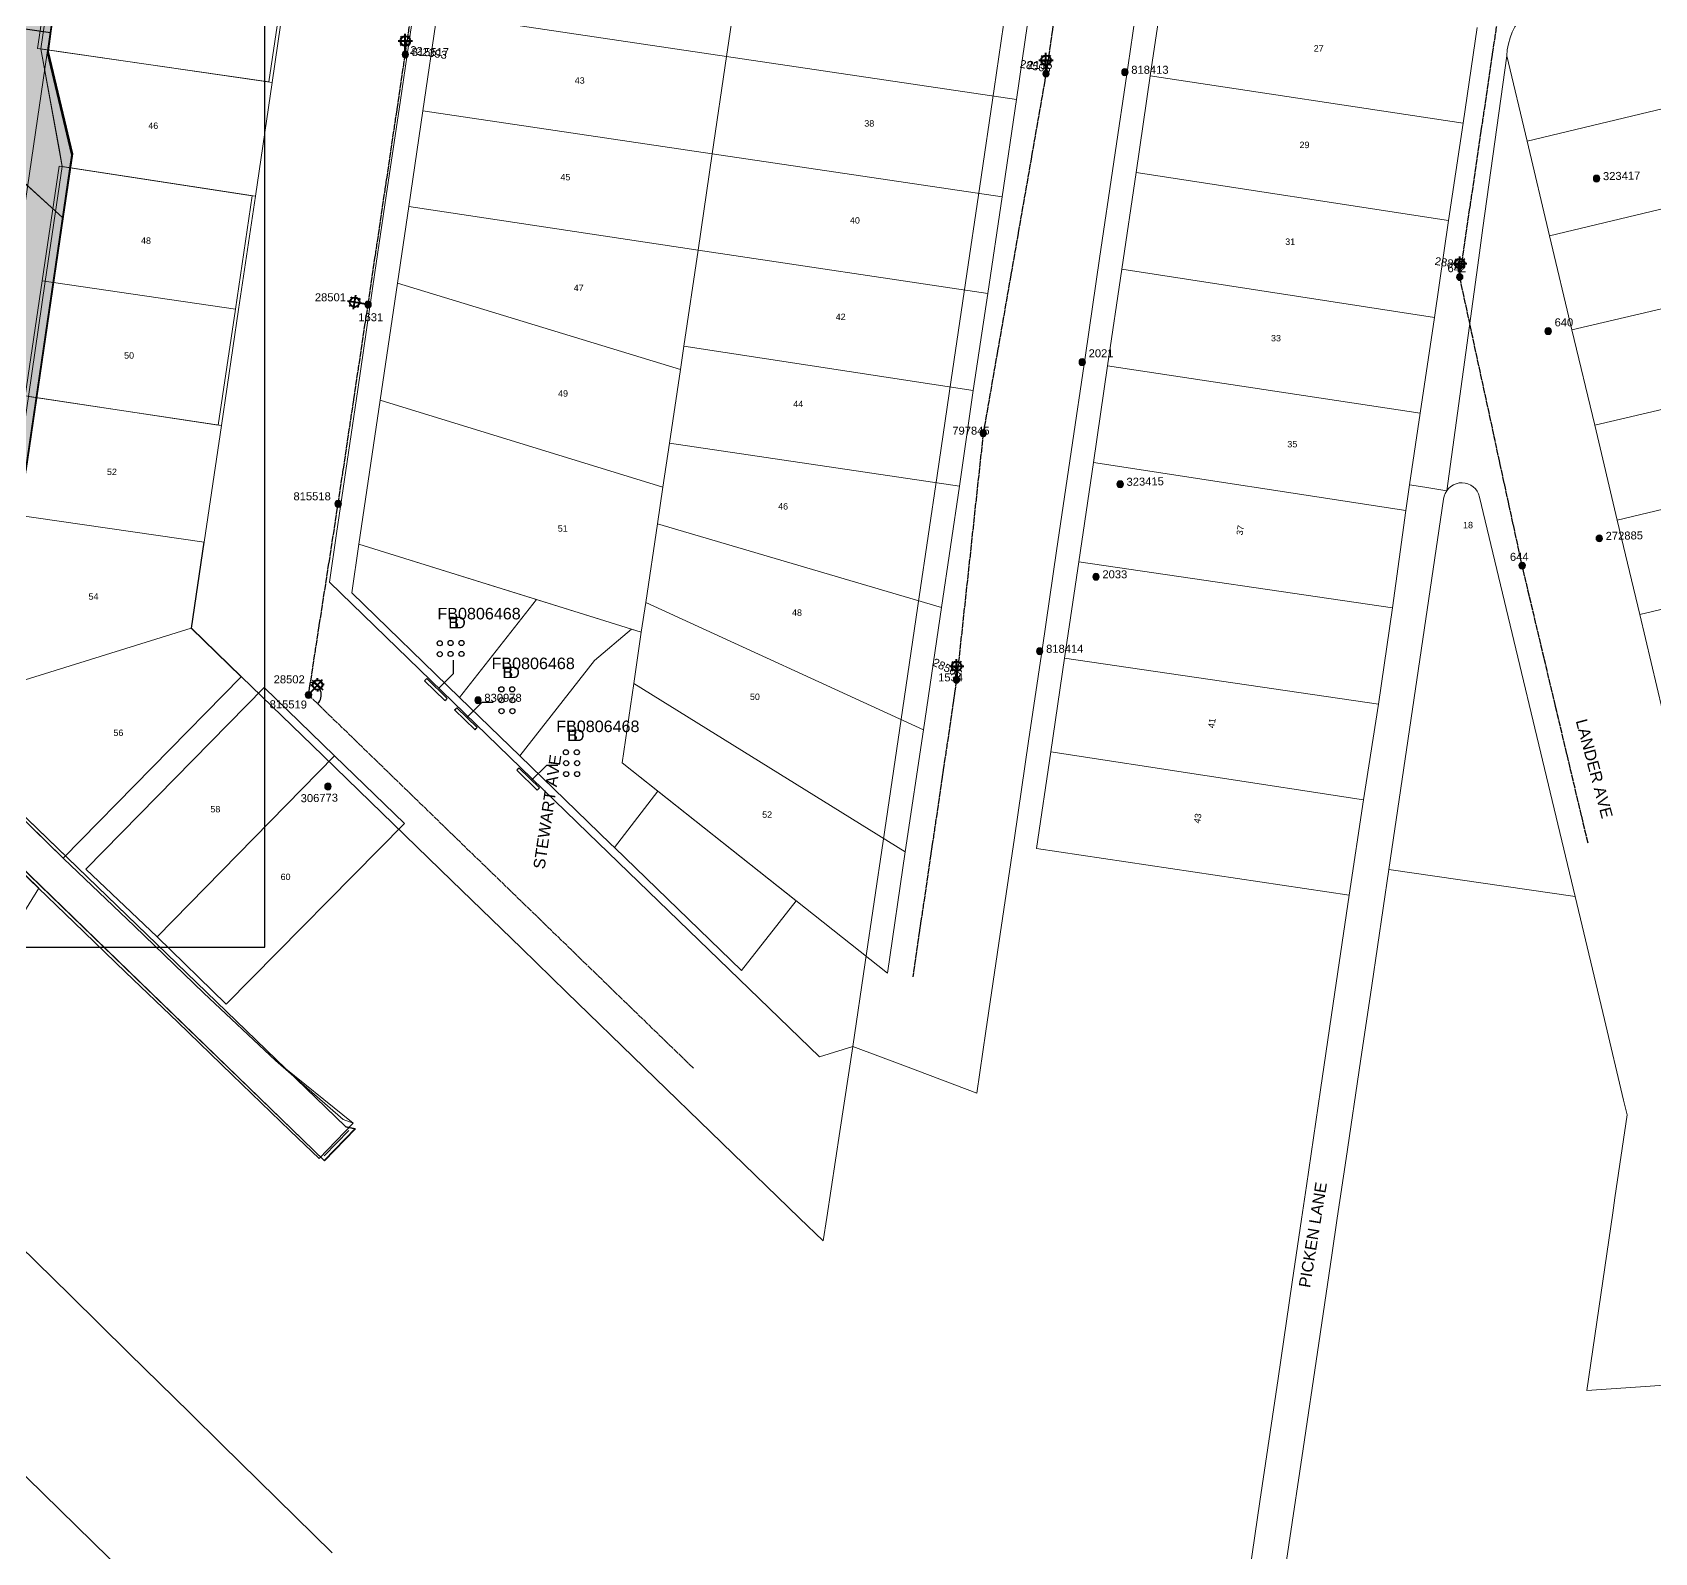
# Model space of a CAD drawing. Header units: metres. Extents: x 305195 to 309187, y 6261447 to 6263623.
# Drawn here: x 305737 to 305990.3, y 6261980.2 to 6262217.6 of the extents above; entities that cross this region are included whole.
import ezdxf
from ezdxf.enums import TextEntityAlignment as Align

# ---------------------------------------------------------------- set-up
doc = ezdxf.new("R2010")
doc.units = ezdxf.units.M
doc.linetypes.add('Cable Exist OH', pattern=[1, 1, 0])
doc.layers.get('0').update_dxf_attribs({"color": 6})
for name, color, linetype, lineweight in [('Cadastre Buildings_SP_EXT', 9, 'Continuous', 5), ('Cadastre Land Parcels_SP_EXT', 9, 'Continuous', 5), ('Cadastre Roads_SP_EXT', 9, 'Continuous', 5)]:
    doc.layers.add(name, color=color, linetype=linetype, lineweight=lineweight)
for name, color, linetype in [('Duct_SP_EXT', 7, 'Continuous'), ('Equip_SP_SL_EXT', 7, 'Continuous'), ('Mains_HV_EXT', 7, 'Continuous'), ('st_new', 9, 'Continuous'), ('SupportsOH_SP_TR_HV_LV_SL_EXT', 7, 'Continuous')]:
    doc.layers.add(name, color=color, linetype=linetype)
doc.styles.add('iecARIAL', font='arial.ttf', dxfattribs={"height": 2})
doc.styles.add('POLE_LABEL', font='arial.ttf')
doc.styles.get("Standard").update_dxf_attribs({"font": 'arial.ttf'})

# ---------------------------------------------------------------- blocks, each defined once
blk = doc.blocks.new('DUCT_EXT')
blk.add_circle((0, 0.8), 0.8)
at = {"flags": 1}
blk.add_attdef('Z', (0, 0), '', height=0.2, dxfattribs=at)
at = {"flags": 9}
for tag, p in [('DUCT_CODE', (0, 0)), ('XSECT_TYPE', (0, -0.2)), ('STATE', (0, -0.6)), ('FB_REFERENCE', (0, -0.4)), ('NOTES', (0, -0.8))]:
    blk.add_attdef(tag, text='', height=0.2, dxfattribs=at).set_placement(p, align=Align.MIDDLE_LEFT)
blk = doc.blocks.new('SL_LANTERN_EXT')
at = {"lineweight": 40}
for p, q in [((-1.46, 5.68), (-1.06, 5.28)), ((0, 1.97), (0, 6.47)), ((1.46, 5.68), (1.06, 5.28)), ((-2.25, 4.22), (2.25, 4.22)), ((-1.46, 2.76), (-1.06, 3.16)), ((0, 0), (0, 2.72)), ((1.46, 2.76), (1.06, 3.16))]:
    blk.add_line(p, q, dxfattribs=at)
blk.add_circle((0, 4.22), 1.5, dxfattribs=at)
at = {"style": 'iecARIAL', "flags": 8}
blk.add_attdef('ASSET_NUM', (1.5, 1.5), '', height=2.5, dxfattribs=at)
for tag, p, height, flags in [('OPERATING_VOLTAGE', (0.98, -1.65), 0.2, 9), ('ORIENTATION', (0.98, -1.85), 0.2, 9), ('OWNED_BY', (0.98, -2.05), 0.2, 9), ('STATE', (0.98, -2.25), 0.2, 9), ('CONSTRUCTED_VOLTAGE', (0.98, -0.65), 0.2, 9), ('CONTROL_TYPE', (0.98, -0.85), 0.2, 9), ('LANTERN_PURPOSE', (0.98, -1.05), 0.2, 9), ('LANTERN_TYPE', (0.98, -1.25), 0.2, 9), ('NO_PHASES', (0.98, -1.45), 0.2, 9), ('USAGE', (0.98, -2.45), 0.2, 9), ('CEXIST', (0.98, -2.65), 0.2, 9), ('CNEW', (0.98, -2.85), 0.2, 9), ('CNUMBER', (0.98, -3.05), 0.2, 9), ('CREMOVE', (0.98, -3.25), 0.2, 9), ('CREPLACE', (0.98, -3.45), 0.2, 9), ('LKINGHEIGHT', (0.98, -3.65), 0.2, 9), ('LBRACKET', (0.98, -3.85), 0.2, 9), ('LBRACKETVOCAB', (0.98, -4.05), 0.2, 9), ('LCATEGORY', (0.98, -4.25), 0.2, 9), ('LCHARGE1', (0.98, -4.45), 0.2, 9), ('LCHARGE1PERCENT', (0.98, -4.65), 0.2, 9), ('LCHARGE2', (0.98, -4.85), 0.2, 9), ('LCHARGE2PERCENT', (0.98, -5.05), 0.2, 9), ('LCHARGE3', (0.98, -5.25), 0.2, 9), ('LNUMBER', (2.18, -3.25), 2.5, 8), ('STREETNAME', (0.98, -9.25), 0.2, 9), ('SUBURB', (0.98, -9.45), 0.2, 1), ('LCHARGE3PERCENT', (0.98, -5.45), 0.2, 9), ('LEXIST', (0.98, -5.65), 0.2, 9), ('LLAMP', (0.98, -5.85), 0.2, 9), ('LLAMPVOCAB', (0.98, -6.05), 0.2, 9), ('LMAST', (0.98, -6.25), 0.2, 9), ('LMASTVOCAB', (0.98, -6.45), 0.2, 9), ('LNEW', (0.98, -6.65), 0.2, 9), ('LANTNUMBER', (0.98, -6.85), 0.2, 9), ('LOUTREACH', (0.98, -7.25), 0.2, 9), ('LOUTREACHVOCAB', (0.98, -7.45), 0.2, 9), ('LRATECODE', (0.98, -7.65), 0.2, 9), ('LREMOVE', (0.98, -7.85), 0.2, 9), ('LREPLACE', (0.98, -8.05), 0.2, 9), ('LTYPE', (0.98, -8.25), 0.2, 9), ('LTYPEVOCAB', (0.98, -8.45), 0.2, 9), ('LEGEND', (0.98, -8.65), 0.2, 9), ('LOCATION', (0.98, -8.85), 0.2, 9), ('NOTES', (0.98, -9.05), 0.2, 9)]:
    blk.add_attdef(tag, p, '', height=height, dxfattribs=dict(flags=flags))
blk = doc.blocks.new('POLE_EXT')
blk.add_hatch(color=256).paths.add_polyline_path([(-1, 0, 1), (1, 0, 1)])
blk.add_lwpolyline([(-1, 0, 1), (1, 0, 1)], format="xyb", close=True)
for tag, height, flags, p in [('pNumber', 2.5, 8, (-17.84, 2.07)), ('OWNED_BY', 0.2, 9, (1.35, -0.4)), ('SPECIAL_USE', 0.2, 9, (1.35, -0.8)), ('STATE', 0.2, 9, (1.35, -1)), ('cLV', 0.2, 9, (1.35, -1.4)), ('hDepth', 0.2, 9, (1.35, -1.6)), ('hDia', 0.2, 9, (1.35, -1.8)), ('cHV', 0.2, 9, (1.35, -2)), ('cLinedev', 0.2, 9, (1.35, -3.4)), ('pExisting', 0.2, 9, (1.35, -3.8)), ('pFooting', 0.2, 9, (1.35, -4.4)), ('pNew', 0.2, 9, (1.35, -4.6)), ('pRelocate', 0.2, 9, (1.35, -5)), ('PARENT', 0.2, 9, (1.35, -0.6)), ('USAGE', 0.2, 9, (1.35, -1.2)), ('LBRACKET', 0.2, 9, (1.35, -2.2)), ('LExisting', 0.2, 9, (1.35, -2.4)), ('LANTNUMBER', 0.2, 9, (1.35, -2.6)), ('LOther', 0.2, 9, (1.35, -2.8)), ('LRemove', 0.2, 9, (1.35, -3)), ('LEGEND', 0.2, 9, (1.35, -3.2)), ('LOCATION', 0.2, 9, (1.35, -3.6)), ('PFNUMBER', 0.2, 9, (1.35, -4)), ('NEWPFNUMBER', 0.2, 9, (1.35, -4.2)), ('pRemove', 0.2, 9, (1.35, -5.2)), ('pReplace', 0.2, 9, (1.35, -5.4)), ('pStay', 0.2, 9, (1.35, -5.6)), ('pType', 0.2, 9, (1.35, -5.8)), ('cspan', 0.2, 9, (1.35, -6)), ('STREETNAME', 0.2, 9, (1.35, -6.2)), ('SUBURB', 0.2, 9, (1.35, -6.4)), ('OPERATED_BY', 0.2, 9, (1.36, -7.01)), ('NOTES', 0.2, 9, (1.35, -6.6)), ('MAINTAINED_BY', 0.2, 9, (1.36, -6.81))]:
    blk.add_attdef(tag, text='', height=height, dxfattribs=dict(flags=flags)).set_placement(p, align=Align.MIDDLE_LEFT)
at = {"style": 'POLE_LABEL'}
for tag, height, flags, p in [('STRUCTURE_PLANT_NUMBER', 0.2, 9, (1.35, 0.03)), ('ASSET_NUM', 2.5, 8, (2, 2)), ('STREET_CODE', 0.2, 9, (1.35, -0.2))]:
    blk.add_attdef(tag, text='', height=height, dxfattribs=dict(at, flags=flags)).set_placement(p, align=Align.MIDDLE_LEFT)
at = {"flags": 1}
blk.add_attdef('Z', (1.35, -7.33), '', height=0.2, dxfattribs=at)
blk = doc.blocks.new('ST4_NEW')
at = {"layer": 'st_new', "color": 251, "lineweight": 0}
for p, q in [((323.1, -181.36), (339.04, -72.8)), ((323.1, -181.36), (313.2, -248.88)), ((326.92, -197.32), (323.1, -181.36)), ((317.11, -264.2), (326.92, -197.32)), ((366.39, -354.28), (235.83, -228.03)), ((369.68, -349.01), (312.74, -293.95)), ((371.23, -349.28), (366.39, -354.28)), ((369.68, -349.01), (371.23, -349.28)), ((366.38, -353.57), (370.21, -349.61))]:
    blk.add_line(p, q, dxfattribs=at)
blk = doc.blocks.new('STAGE13_NEW')
at = {"layer": 'st_new', "color": 7}
for p, q in [((-21.99, 129.38), (4.98, 125.42)), ((3.52, 115.48), (4.98, 125.42)), ((4.98, 125.42), (10.63, 124.59)), ((12.12, 124.37), (6.57, 86.59)), ((10.63, 124.59), (12.12, 124.37)), ((-2.61, 118.41), (-24.75, 121.67)), ((-2.9, 116.43), (-2.61, 118.41)), ((-27.7, 114.02), (-7.17, 111)), ((3.52, 115.48), (-2.9, 116.43)), ((-2.9, 116.43), (2.52, 115.63)), ((2.52, 115.63), (1.5, 108.71)), ((2.52, 115.63), (3.52, 115.48)), ((-7.17, 111), (-7.32, 110)), ((1.5, 108.71), (-7.32, 110)), ((-7.32, 110), (-0.9, 109.06)), ((-1.91, 102.14), (-0.9, 109.06)), ((-0.9, 109.06), (1.5, 108.71)), ((-1.91, 102.14), (-30.83, 106.39)), ((-30.83, 106.39), (-2.9, 102.29)), ((-4.07, 94.37), (-2.9, 102.29)), ((-2.9, 102.29), (-1.91, 102.14)), ((-33.25, 100.79), (-27.39, 97.8)), ((-27.39, 97.8), (-4.07, 94.37)), ((-31.01, 92.24), (-35.99, 94.78)), ((-37.16, 92.29), (-32.26, 89.79)), ((-32.26, 89.79), (-31.01, 92.24)), ((-31.01, 92.24), (-20.11, 86.67)), ((-12.63, 89.41), (-18.39, 50.21)), ((-14.06, 79.7), (-12.63, 89.41)), ((6.57, 86.59), (-12.63, 89.41)), ((-21.44, 77.57), (-20.11, 86.67)), ((6.57, 86.59), (-3.35, 19.13)), ((6.57, 86.59), (5.14, 76.88)), ((-27.67, 75.94), (-41.68, 83.1)), ((-15.48, 69.99), (-14.06, 79.7)), ((-14.06, 79.7), (5.14, 76.88)), ((-27.67, 75.94), (-27.62, 76.04)), ((-25.5, 74.96), (-27.62, 76.04)), ((-23.39, 73.75), (-21.44, 77.57)), ((5.14, 76.88), (3.71, 67.17)), ((-25.55, 74.86), (-25.5, 74.96)), ((-23.39, 73.75), (-25.55, 74.86)), ((-25.55, 74.86), (-22.12, 73.1)), ((-22.12, 73.1), (-23.39, 73.75)), ((-26.33, 61.45), (-47.44, 72.23)), ((-24.48, 68.47), (-22.12, 73.1)), ((-24.48, 68.47), (-23.1, 67.77)), ((-16.91, 60.28), (-15.48, 69.99)), ((-15.48, 69.99), (3.71, 67.17)), ((-27.08, 59.97), (-23.1, 67.77)), ((-23.1, 67.77), (-26.33, 61.45)), ((3.71, 67.17), (-0.57, 38.04)), ((-33.22, 54.46), (-51.39, 65.28)), ((-26.33, 61.45), (-27.08, 59.97)), ((-31.01, 43.84), (-55.48, 58.4)), ((-55.48, 58.4), (-30.5, 43.53)), ((-23.62, 57.91), (-27.08, 59.97)), ((-18.34, 50.57), (-16.91, 60.28)), ((2.28, 57.46), (-16.91, 60.28)), ((-23.62, 57.91), (-27.32, 51.68)), ((-33.22, 54.46), (-32.95, 54.91)), ((-27.81, 51.84), (-32.95, 54.91)), ((-31.01, 43.84), (-26.6, 51.25)), ((-27.75, 51.94), (-27.81, 51.84)), ((-27.32, 51.68), (-27.75, 51.94)), ((-27.75, 51.94), (-26.6, 51.25)), ((-26.6, 51.25), (-27.32, 51.68)), ((-61.04, 49.59), (-38.81, 34.67)), ((-18.39, 50.21), (-29.85, 27.9)), ((-22.95, 41.33), (-18.39, 50.21)), ((-18.39, 50.21), (-18.34, 50.57)), ((-18.34, 50.57), (0.86, 47.75)), ((-42.32, 27.99), (-65.2, 43.35)), ((-35.3, 35.46), (-30.5, 43.53)), ((-30.5, 43.53), (-31.01, 43.84)), ((-27.05, 33.34), (-22.95, 41.33)), ((-0.57, 38.04), (-22.95, 41.33)), ((-0.57, 38.04), (-1.81, 29.63)), ((-38.81, 34.67), (-35.3, 35.46)), ((-29.85, 27.9), (-27.05, 33.34)), ((-27.05, 33.34), (-1.81, 29.63)), ((-80.85, 21.67), (-73.1, 32.19)), ((-42.32, 27.99), (-41.7, 24.45)), ((-29.85, 27.9), (-23.47, 22.08)), ((-1.81, 29.63), (-3.35, 19.13)), ((-46.12, 18.44), (-41.7, 24.45)), ((-99.26, -3.32), (-80.85, 21.67)), ((-80.85, 21.67), (-7.27, -49.48)), ((-57.5, -0.92), (-80.85, 21.67)), ((-23.47, 22.08), (-3.35, 19.13)), ((-49.71, 12.54), (-45.64, 18.08)), ((-46.12, 18.44), (-45.64, 18.08)), ((-36.95, 17.74), (-38.28, 8.67)), ((-36.22, 18.74), (-36.95, 17.74)), ((-32.46, 18.51), (-35.65, 18.98)), ((-32.46, 18.51), (-29.91, 16.18)), ((-1.44, -9.78), (-32.46, 18.51)), ((-3.35, 19.13), (-3.81, 15.97)), ((-29.91, 16.18), (-35.54, -22.15)), ((-29.91, 16.18), (-24.12, 10.9)), ((-3.81, 15.97), (0, 0)), ((-57.5, -0.92), (-48.34, 11.53)), ((-49.71, 12.54), (-48.34, 11.53)), ((-29.79, -27.71), (-24.12, 10.9)), ((-24.12, 10.9), (-19.38, 6.58)), ((-50.39, -7.8), (-38.28, 8.67)), ((-25.09, -32.26), (-19.38, 6.58)), ((-19.38, 6.58), (-14.64, 2.26)), ((-20.38, -36.8), (-14.64, 2.26)), ((-14.64, 2.26), (-8.85, -3.02)), ((0, 0), (-1.44, -9.78)), ((-50.39, -7.8), (-57.5, -0.92)), ((-14.63, -42.37), (-8.85, -3.02)), ((-8.85, -3.02), (-1.44, -9.78)), ((-104.48, -10.1), (-103.78, -9.22)), ((-35.54, -22.15), (-50.39, -7.8)), ((-1.44, -9.78), (-7.41, -50.4)), ((-1.44, -9.78), (-7.27, -49.48)), ((-29.79, -27.71), (-35.54, -22.15)), ((-25.09, -32.26), (-29.79, -27.71)), ((-91.17, -30.71), (-92.75, -35.27)), ((39.43, -157.01), (-91.17, -30.71)), ((-20.38, -36.8), (-25.09, -32.26)), ((-92.75, -35.27), (-101.44, -37.62)), ((-101.44, -37.62), (-111.51, -50.12)), ((-14.63, -42.37), (-20.38, -36.8)), ((-7.27, -49.48), (-14.63, -42.37)), ((-124.05, -49.84), (-127.86, -53.72)), ((-122.09, -51.77), (-124.05, -49.84)), ((-111.51, -50.12), (-122.42, -59.16)), ((-7.27, -49.48), (-14.21, -96.66)), ((-125.95, -55.69), (-122.09, -51.77)), ((-125.95, -55.69), (-126.99, -54.67)), ((-122.42, -59.16), (-126.99, -54.67)), ((-14.21, -96.66), (42.75, -151.74)), ((42.75, -151.74), (44.27, -152.01)), ((44.27, -152.01), (39.43, -157.01))]:
    blk.add_line(p, q, dxfattribs=at)
for centre, radius, start, end in [((-367.36, 248.99), 365.5, 323.6191, 340.9099), ((-35.73, 18.38), 0.6, 81.6387, 143.6797), ((-263.1, 117.39), 203.5, 321.5256, 323.6191), ((-426.64, 245.92), 411.5, 316.6673, 321.5257), ((-117.86, -45.4), 13.01, 136.6673, 225.4532)]:
    blk.add_arc(centre, radius, start, end, dxfattribs=at)
blk = doc.blocks.new('PLAN_NEW')
at = {"layer": 'st_new'}
h = blk.add_hatch(color=254, dxfattribs=at)
h.dxf.hatch_style = 1
edge = h.paths.add_edge_path()
edge.add_line((87.72, -1264.19), (14.13, -1193.04))
edge.add_line((14.13, -1193.04), (21.88, -1182.52))
edge.add_arc((-272.38, -965.72), 365.5, 323.6191, 340.8977)
edge.add_line((72.99, -1085.33), (99.97, -1089.29))
edge.add_line((99.97, -1089.29), (105.62, -1090.12))
edge.add_line((105.62, -1090.12), (107.1, -1090.34))
edge.add_line((107.1, -1090.34), (101.55, -1128.12))
edge.add_line((101.55, -1128.12), (91.63, -1195.58))
edge.add_line((91.63, -1195.58), (91.17, -1198.74))
edge.add_line((91.17, -1198.74), (94.98, -1214.71))
edge.add_line((94.98, -1214.71), (93.55, -1224.49))
edge.add_line((93.55, -1224.49), (87.71, -1264.19))
edge.add_line((87.71, -1264.19), (87.72, -1264.19))
at = {"layer": 'st_new', "color": 254, "flags": 128}
blk.add_lwpolyline([(87.72, -1264.19), (14.13, -1193.04), (21.88, -1182.52, 0.075535), (72.99, -1085.33), (99.97, -1089.29), (105.62, -1090.12), (107.1, -1090.34), (101.55, -1128.12), (91.63, -1195.58), (91.17, -1198.74), (94.98, -1214.71), (93.55, -1224.49), (87.71, -1264.19)], format="xyb", close=True, dxfattribs=at)
at = {"layer": 'st_new', "lineweight": 0}
blk.add_blockref('ST4_NEW', (-232.08, -1017.59), dxfattribs=at)
at = {"layer": 'st_new', "linetype": 'Continuous'}
blk.add_blockref('STAGE13_NEW', (94.91, -1214.91), dxfattribs=at)

msp = doc.modelspace()

# ---------------------------------------------------------------- linework, layer by layer
at = {"layer": 'Cadastre Buildings_SP_EXT', "linetype": 'Continuous'}
msp.add_lwpolyline([(305949.38, 6262127.76), (305900.39, 6262134.95), (305898.18, 6262119.87), (305947.17, 6262112.68), (305949.38, 6262127.76)], dxfattribs=at)
at = {"layer": 'Cadastre Land Parcels_SP_EXT', "linetype": 'Continuous'}
for points in [[(305738.29, 6262215), (305740.56, 6262230.33), (305742.77, 6262245.27), (305744.99, 6262260.3), (305747.22, 6262275.38), (305749.43, 6262290.35), (305751.65, 6262305.41), (305753.87, 6262320.44), (305756.11, 6262335.57), (305758.36, 6262350.83), (305760.54, 6262365.61), (305762.79, 6262380.82), (305765.02, 6262395.88), (305767.2, 6262410.63), (305769.81, 6262428.32), (305772.07, 6262443.61), (305774.27, 6262458.52), (305776.51, 6262473.69), (305778.75, 6262488.78), (305779.8, 6262495.94), (305780.93, 6262503.79), (305783.12, 6262518.93)], [(305736.38, 6262160.75), (305739, 6262178.71), (305741.66, 6262196.65), (305741.25, 6262198.9), (305738.29, 6262215), (305740.56, 6262230.33), (305742.77, 6262245.27), (305744.99, 6262260.3), (305747.22, 6262275.38), (305749.43, 6262290.35), (305751.65, 6262305.41), (305753.87, 6262320.44), (305756.11, 6262335.57), (305758.36, 6262350.83), (305760.54, 6262365.61), (305762.79, 6262380.82), (305765.02, 6262395.88)], [(305802.43, 6262235.66), (305800.21, 6262220.54), (305845.39, 6262213.85)], [(305740.07, 6262230.4), (305737.8, 6262215.07), (305773.93, 6262209.85), (305776.15, 6262224.94)], [(305847.62, 6262228.91), (305845.39, 6262213.85), (305890.65, 6262207.13), (305892.84, 6262222.16)], [(305913.76, 6262225.82), (305911.55, 6262210.79), (305960.41, 6262203.4), (305962.58, 6262218.35)], [(306014.49, 6262211.19), (306012, 6262221.59), (305979.58, 6262223.95), (305977.82, 6262224.08), (305976.89, 6262224.03), (305975.95, 6262223.9), (305975.02, 6262223.68), (305974.12, 6262223.38), (305973.25, 6262223), (305972.41, 6262222.55), (305971.62, 6262222.03), (305970.87, 6262221.43), (305970.19, 6262220.78), (305969.56, 6262220.06), (305969, 6262219.29), (305968.5, 6262218.48), (305968.09, 6262217.62), (305967.75, 6262216.73), (305967.49, 6262215.82), (305967.31, 6262214.88), (305967.21, 6262213.94), (305970.39, 6262200.63)], [(305800.21, 6262220.54), (305797.96, 6262205.34), (305843.14, 6262198.64)], [(305738.29, 6262215), (305741.66, 6262196.65), (305771.81, 6262192.01), (305774.43, 6262209.78), (305738.29, 6262215)], [(305845.39, 6262213.85), (305843.14, 6262198.64), (305888.41, 6262191.91), (305890.65, 6262207.13)], [(305911.55, 6262210.79), (305909.33, 6262195.69), (305958.15, 6262188.21), (305960.41, 6262203.4)], [(306018.05, 6262196.39), (306014.49, 6262211.19), (305970.39, 6262200.63), (305973.91, 6262185.83)], [(305797.96, 6262205.34), (305795.76, 6262190.4), (305840.93, 6262183.6)], [(305843.14, 6262198.64), (305840.93, 6262183.6), (305886.18, 6262176.8), (305888.41, 6262191.91)], [(305736.38, 6262160.75), (305739, 6262178.71), (305741.66, 6262196.65)], [(305771.32, 6262192.08), (305741.17, 6262196.72), (305738.5, 6262178.78), (305768.7, 6262174.4), (305771.32, 6262192.08)], [(305909.33, 6262195.69), (305907.12, 6262180.62), (305955.93, 6262173.1), (305958.15, 6262188.21)], [(306021.64, 6262181.52), (306018.05, 6262196.39), (305973.91, 6262185.83), (305977.41, 6262171.14)], [(305795.76, 6262190.4), (305793.99, 6262178.41), (305838.21, 6262164.96), (305838.71, 6262168.62)], [(305840.93, 6262183.6), (305838.71, 6262168.62), (305883.92, 6262161.68), (305886.18, 6262176.8)], [(305907.12, 6262180.62), (305904.89, 6262165.52), (305953.7, 6262158.13), (305955.93, 6262173.1)], [(306025.22, 6262166.62), (306021.64, 6262181.52), (305977.41, 6262171.14), (305980.96, 6262156.24)], [(305738.5, 6262178.78), (305735.88, 6262160.83), (305766.02, 6262156.27), (305768.7, 6262174.4)], [(305793.99, 6262178.41), (305791.3, 6262160.16), (305835.43, 6262146.58), (305836.47, 6262153.45)], [(305904.89, 6262165.52), (305902.67, 6262150.45), (305951.48, 6262142.96), (305952.06, 6262146.94), (305953.7, 6262158.13)], [(306028.67, 6262151.98), (306025.22, 6262166.62), (305980.96, 6262156.24), (305984.49, 6262141.42)], [(305838.21, 6262164.96), (305836.47, 6262153.45), (305881.74, 6262146.76), (305883.92, 6262161.68)], [(305763.82, 6262138), (305766.51, 6262156.2), (305736.38, 6262160.75), (305733.65, 6262142.35)], [(305791.3, 6262160.16), (305787.98, 6262137.67), (305832.08, 6262123.92), (305832.79, 6262128.6), (305834.61, 6262140.88)], [(305902.67, 6262150.45), (305900.39, 6262134.95), (305949.38, 6262127.76), (305951.48, 6262142.96)], [(306032.18, 6262137.18), (306028.67, 6262151.98), (305984.49, 6262141.42), (305988, 6262126.72)], [(305977.89, 6262082.66), (305962.95, 6262145.03), (305962.81, 6262145.52), (305962.6, 6262145.94), (305962.32, 6262146.31), (305961.98, 6262146.64), (305961.59, 6262146.9), (305961.16, 6262147.1), (305960.71, 6262147.22), (305960.25, 6262147.27), (305959.78, 6262147.24), (305959.32, 6262147.13), (305958.89, 6262146.95), (305958.49, 6262146.7), (305958.14, 6262146.39), (305957.85, 6262146.02), (305957.62, 6262145.61), (305957.46, 6262145.17), (305957.34, 6262144.7), (305948.82, 6262086.9), (305977.89, 6262082.66)], [(305835.43, 6262146.58), (305834.61, 6262140.88), (305878.93, 6262127.8), (305881.74, 6262146.76)], [(305763.82, 6262138), (305733.6, 6262142.36), (305729.47, 6262114.52), (305761.78, 6262124.57), (305763.76, 6262138)], [(305815.71, 6262129.02), (305787.98, 6262137.67), (305786.86, 6262130.07), (305803.7, 6262113.75)], [(306035.68, 6262122.37), (306032.18, 6262137.18), (305988, 6262126.72), (305991.57, 6262111.72)], [(305830.55, 6262124.4), (305815.71, 6262129.02), (305803.7, 6262113.75), (305813.12, 6262104.63)], [(305832.79, 6262128.6), (305876.12, 6262108.71), (305878.93, 6262127.8)], [(305729.47, 6262114.52), (305727.72, 6262102.37), (305741.8, 6262088.64), (305769.61, 6262116.98), (305761.78, 6262124.57)], [(305834.66, 6262099.13), (305829.09, 6262103.55), (305830.92, 6262115.94), (305832.08, 6262123.92), (305830.55, 6262124.4), (305824.76, 6262119.5), (305813.12, 6262104.63), (305827.28, 6262090.91), (305827.87, 6262090.33)], [(305832.08, 6262123.92), (305830.92, 6262115.94), (305873.3, 6262089.63), (305876.12, 6262108.71)], [(305738, 6262083.95), (305724.08, 6262097.47), (305710.49, 6262110.62), (305700.09, 6262120.71), (305671.68, 6262090.45), (305682.69, 6262079.59), (305715.43, 6262047.42), (305738, 6262083.95)], [(305947.17, 6262112.68), (305898.18, 6262119.87), (305896.02, 6262105.24), (305944.85, 6262097.79), (305947.17, 6262112.68)], [(305784.16, 6262104.63), (305773.17, 6262115.3), (305745.36, 6262086.96), (305756.47, 6262076.37)], [(305830.92, 6262115.94), (305829.09, 6262103.55), (305870.5, 6262070.71), (305873.3, 6262089.63)], [(305767.27, 6262065.89), (305795.08, 6262094.05), (305784.16, 6262104.63), (305756.47, 6262076.37), (305767.27, 6262065.89)], [(305896.02, 6262105.24), (305893.81, 6262090.18), (305942.63, 6262082.89), (305944.85, 6262097.79)], [(305735.15, 6262086.68), (305743.5, 6262078.59), (305751.53, 6262070.87), (305759.68, 6262063.05), (305768.19, 6262054.83), (305777.26, 6262046.1), (305781.75, 6262041.76), (305787.07, 6262047.29), (305774.96, 6262057.05), (305763.76, 6262067.56), (305752.96, 6262078.05), (305741.86, 6262088.63), (305727.78, 6262102.37)], [(305735.15, 6262086.68), (305743.5, 6262078.59), (305751.53, 6262070.87), (305759.68, 6262063.05), (305768.19, 6262054.83), (305777.26, 6262046.1), (305781.75, 6262041.76), (305787.07, 6262047.29), (305785.51, 6262047.88), (305774.96, 6262057.05), (305763.76, 6262067.56), (305752.96, 6262078.04), (305741.86, 6262088.63), (305727.78, 6262102.36)], [(305856.24, 6262082.02), (305834.66, 6262099.13), (305827.87, 6262090.33), (305847.73, 6262071.12), (305856.24, 6262082.02)]]:
    msp.add_lwpolyline(points, dxfattribs=at)
at = {"layer": 'Cadastre Roads_SP_EXT', "linetype": 'Continuous'}
for points in [[(305889.36, 6262223.83), (305887.18, 6262208.8), (305884.93, 6262193.58), (305882.71, 6262178.47), (305880.45, 6262163.35), (305878.27, 6262148.43), (305875.45, 6262129.47), (305872.65, 6262110.38), (305869.82, 6262091.3), (305867.03, 6262072.39), (305865.13, 6262059.28), (305873.35, 6262056.17), (305884.46, 6262051.96), (305885.89, 6262061.66), (305888.11, 6262076.79), (305890.33, 6262091.85), (305892.54, 6262106.92), (305894.71, 6262121.54), (305896.92, 6262136.62), (305899.2, 6262152.12), (305901.42, 6262167.2), (305903.64, 6262182.29), (305905.86, 6262197.36), (305908.08, 6262212.46), (305910.29, 6262227.49)], [(305776.64, 6262224.87), (305774.43, 6262209.78), (305771.81, 6262192.01), (305769.19, 6262174.33), (305766.51, 6262156.2), (305763.82, 6262138), (305761.83, 6262124.56), (305769.66, 6262116.97), (305780.66, 6262106.3), (305791.58, 6262095.72), (305802.46, 6262085.17), (305813.38, 6262074.59), (305820.41, 6262067.75), (305856.8, 6262032.47), (305860.5, 6262028.89), (305861.05, 6262032.56), (305863.09, 6262046), (305865.1, 6262059.28), (305859.9, 6262057.64), (305823.77, 6262092.58), (305783.36, 6262131.74), (305784.48, 6262139.34), (305787.8, 6262161.84), (305790.48, 6262180.08), (305792.26, 6262192.07), (305794.46, 6262207.01), (305796.7, 6262222.21)], [(305970.39, 6262200.63), (305967.21, 6262213.94), (305963.51, 6262187.07), (305962.86, 6262182.37), (305957.85, 6262146.02), (305958.14, 6262146.39), (305958.49, 6262146.7), (305958.89, 6262146.95), (305959.32, 6262147.13), (305959.78, 6262147.24), (305960.25, 6262147.27), (305960.71, 6262147.22), (305961.16, 6262147.1), (305961.59, 6262146.9), (305961.98, 6262146.64), (305962.32, 6262146.31), (305962.6, 6262145.94), (305962.81, 6262145.52), (305962.95, 6262145.03), (305977.89, 6262082.66), (305982.48, 6262063.46), (305985.48, 6262050.89), (305986.05, 6262048.61), (305984.12, 6262035.65), (305983.78, 6262033.31), (305981.89, 6262020.48), (305979.71, 6262005.53), (305994.91, 6262006.57)], [(305991.57, 6262111.72), (305988, 6262126.72), (305984.49, 6262141.42), (305980.96, 6262156.24), (305977.41, 6262171.14), (305973.91, 6262185.83), (305970.39, 6262200.63)], [(305957.85, 6262146.02), (305954.44, 6262146.56), (305952.06, 6262146.94), (305951.48, 6262142.96), (305949.38, 6262127.76), (305947.17, 6262112.68), (305944.85, 6262097.79), (305942.63, 6262082.89), (305940.4, 6262067.75), (305938.16, 6262052.49), (305935.95, 6262037.49), (305935.19, 6262032.32), (305933.73, 6262022.46), (305931.53, 6262007.44), (305928.68, 6261988.19), (305925.9, 6261969.25)], [(305930.92, 6261966.09), (305933.19, 6261981.46), (305935.42, 6261996.44), (305937.65, 6262011.55), (305939.9, 6262026.68), (305940.75, 6262032.44), (305942.13, 6262041.77), (305944.38, 6262056.95), (305946.13, 6262068.78), (305948.82, 6262086.9), (305957.34, 6262144.7), (305957.46, 6262145.17), (305957.62, 6262145.61), (305957.85, 6262146.02)], [(305783.79, 6261980.21), (305766.54, 6261997.17), (305761.55, 6262002.08), (305752.07, 6262011.4), (305742.95, 6262020.37), (305734.93, 6262028.25), (305733.68, 6262029.47), (305724.7, 6262038.31), (305715.43, 6262047.42)], [(305733.59, 6261994.44), (305828.59, 6261901.42)]]:
    msp.add_lwpolyline(points, dxfattribs=at)
at = {"layer": 'Defpoints', "color": 2}
msp.add_lwpolyline([(305597.47, 6262074.76), (305773.29, 6262074.76), (305773.29, 6262335.14), (305597.47, 6262335.14)], close=True, dxfattribs=at)
at = {"layer": 'Duct_SP_EXT'}
for p, q in [((305798.24, 6262116.34), (305798.4, 6262116.52)), ((305801.41, 6262113.27), (305798.24, 6262116.34)), ((305798.57, 6262116.69), (305798.4, 6262116.52)), ((305801.75, 6262113.61), (305798.57, 6262116.69)), ((305801.41, 6262113.27), (305801.58, 6262113.44)), ((305801.75, 6262113.61), (305801.58, 6262113.44)), ((305802.93, 6262111.8), (305803.1, 6262111.97)), ((305806.12, 6262108.71), (305802.93, 6262111.8)), ((305803.26, 6262112.14), (305803.1, 6262111.97)), ((305806.45, 6262109.06), (305803.26, 6262112.14)), ((305806.12, 6262108.71), (305806.28, 6262108.88)), ((305806.45, 6262109.06), (305806.28, 6262108.88)), ((305812.64, 6262102.39), (305812.81, 6262102.56)), ((305815.83, 6262099.3), (305812.64, 6262102.39)), ((305812.98, 6262102.73), (305812.81, 6262102.56)), ((305816.16, 6262099.65), (305812.98, 6262102.73)), ((305815.83, 6262099.3), (305816, 6262099.47)), ((305816.16, 6262099.65), (305816, 6262099.47))]:
    msp.add_line(p, q, dxfattribs=at)
for points in [[(305802.7, 6262119.57), (305802.7, 6262117.43), (305800.39, 6262115.13)], [(305808.93, 6262112.96), (305807.17, 6262112.98), (305804.86, 6262110.67)], [(305819.03, 6262103.13), (305817.26, 6262103.15), (305814.95, 6262100.84)]]:
    msp.add_lwpolyline(points, dxfattribs=at)
at = {"layer": 'Mains_HV_EXT', "linetype": 'Cable Exist OH'}
for p, q in [((305795.22, 6262214.14), (305801.83, 6262259.03)), ((305901.57, 6262253.93), (305895.27, 6262211.14)), ((305959.88, 6262179.39), (305967.37, 6262230.15)), ((305789.41, 6262175.11), (305795.22, 6262214.14)), ((305895.27, 6262211.14), (305885.47, 6262155.03)), ((305969.63, 6262134.33), (305959.88, 6262179.39)), ((305784.74, 6262143.98), (305789.41, 6262175.11)), ((305885.47, 6262155.03), (305881.31, 6262116.52)), ((305780.11, 6262114.14), (305784.74, 6262143.98)), ((305979.92, 6262091.01), (305969.63, 6262134.33)), ((305881.31, 6262116.52), (305874.46, 6262070.15)), ((305802.81, 6262092.13), (305780.16, 6262114.09)), ((305840.22, 6262055.86), (305802.81, 6262092.13))]:
    msp.add_line(p, q, dxfattribs=at)
at = {"layer": 'Mains_HV_EXT', "linetype": 'Continuous'}
msp.add_arc((305780.1, 6262114.14), 2, 316.1979, 80.9541, dxfattribs=at)

# ---------------------------------------------------------------- block references
at = {"layer": 'Duct_SP_EXT', "xscale": 0.5, "yscale": 0.5, "zscale": 0.5}
for p, rotation in [((305801, 6262122.21), 89.95384179023034), ((305802.7, 6262122.25), 89.95384179023034), ((305804.4, 6262122.25), 89.95384179023034), ((305801, 6262120.51), 89.95384179023034), ((305802.7, 6262120.55), 89.95384179023034), ((305804.4, 6262120.55), 89.95384179023034), ((305810.22, 6262114.62), 359.9538417900422), ((305811.92, 6262114.62), 359.9538417900422), ((305810.25, 6262112.92), 359.9538417900422), ((305810.25, 6262111.22), 359.9538417900422), ((305811.95, 6262112.92), 359.9538417900422), ((305811.95, 6262111.22), 359.9538417900422), ((305820.31, 6262104.79), 359.9538417900422), ((305822.01, 6262104.79), 359.9538417900422), ((305820.35, 6262103.09), 359.9538417900422), ((305820.35, 6262101.39), 359.9538417900422), ((305822.05, 6262103.09), 359.9538417900422), ((305822.05, 6262101.39), 359.9538417900422)]:
    msp.add_blockref('DUCT_EXT', p, dxfattribs=dict(at, rotation=rotation))
at = {"layer": 'Equip_SP_SL_EXT'}
ref = msp.add_blockref('SL_LANTERN_EXT', (305795.22, 6262214.14), dxfattribs=dict(at, xscale=0.5, yscale=0.5, zscale=0.5))
ref.add_attrib('ASSET_NUM', '222393', dxfattribs={"layer": '0', "height": 1.25, "rotation": 351.5443, "style": 'iecARIAL'}).set_placement((305795.97, 6262214.89), align=Align.MIDDLE_LEFT)
ref = msp.add_blockref('SL_LANTERN_EXT', (305895.27, 6262211.14), dxfattribs=dict(at, xscale=0.5, yscale=0.5, zscale=0.5))
ref.add_attrib('ASSET_NUM', '28505', dxfattribs={"layer": '0', "height": 1.25, "rotation": 350.2566, "style": 'iecARIAL'}).set_placement((305896.02, 6262211.89), align=Align.MIDDLE_RIGHT)
ref = msp.add_blockref('SL_LANTERN_EXT', (305959.88, 6262179.39), dxfattribs=dict(at, xscale=0.5, yscale=0.5, zscale=0.5))
ref.add_attrib('ASSET_NUM', '28877', dxfattribs={"layer": '0', "height": 1.25, "rotation": 350.4434, "style": 'iecARIAL'}).set_placement((305960.63, 6262180.14), align=Align.BOTTOM_RIGHT)
ref = msp.add_blockref('SL_LANTERN_EXT', (305789.41, 6262175.11), dxfattribs=dict(at, xscale=0.5, yscale=0.5, zscale=0.5, rotation=80.39643630178318))
ref.add_attrib('ASSET_NUM', '28501', dxfattribs={"layer": '0', "height": 1.25, "style": 'iecARIAL'}).set_placement((305781.1, 6262176.23), align=Align.MIDDLE_LEFT)
ref = msp.add_blockref('SL_LANTERN_EXT', (305881.31, 6262116.52), dxfattribs=dict(at, xscale=0.5, yscale=0.5, zscale=0.5))
ref.add_attrib('ASSET_NUM', '28506', dxfattribs={"layer": '0', "height": 1.25, "rotation": 334.2265, "style": 'iecARIAL'}).set_placement((305882.06, 6262117.27), align=Align.MIDDLE_RIGHT)
ref = msp.add_blockref('SL_LANTERN_EXT', (305780.11, 6262114.14), dxfattribs=dict(at, xscale=0.5, yscale=0.5, zscale=0.5, rotation=318.1154974988611))
ref.add_attrib('ASSET_NUM', '28502', dxfattribs={"layer": '0', "height": 1.25, "style": 'iecARIAL'}).set_placement((305779.52, 6262116.58), align=Align.MIDDLE_RIGHT)
at = {"layer": 'st_new'}
msp.add_blockref('PLAN_NEW', (305648.26, 6263413.34), dxfattribs=at)
at = {"layer": 'SupportsOH_SP_TR_HV_LV_SL_EXT'}
ref = msp.add_blockref('POLE_EXT', (305795.22, 6262214.14), dxfattribs=dict(at, xscale=0.5, yscale=0.5, zscale=0.5))
ref.add_attrib('ASSET_NUM', '815517', dxfattribs={"layer": '0', "height": 1.25, "style": 'POLE_LABEL'}).set_placement((305796.22, 6262214.52), align=Align.MIDDLE_LEFT)
ref = msp.add_blockref('POLE_EXT', (305895.27, 6262211.14), dxfattribs=dict(at, xscale=0.5, yscale=0.5, zscale=0.5))
ref.add_attrib('ASSET_NUM', '2135', dxfattribs={"layer": '0', "height": 1.25, "style": 'POLE_LABEL'}).set_placement((305896.27, 6262211.51), align=Align.BOTTOM_RIGHT)
ref = msp.add_blockref('POLE_EXT', (305907.59, 6262211.38), dxfattribs=dict(at, xscale=0.5, yscale=0.5, zscale=0.5))
ref.add_attrib('ASSET_NUM', '818413', dxfattribs={"layer": '0', "height": 1.25, "style": 'POLE_LABEL'}).set_placement((305908.59, 6262211.75), align=Align.MIDDLE_LEFT)
ref = msp.add_blockref('POLE_EXT', (305981.25, 6262194.77), dxfattribs=dict(at, xscale=0.5, yscale=0.5, zscale=0.5))
ref.add_attrib('ASSET_NUM', '323417', dxfattribs={"layer": '0', "height": 1.25, "rotation": 1, "style": 'POLE_LABEL'}).set_placement((305982.25, 6262195.14), align=Align.MIDDLE_LEFT)
ref = msp.add_blockref('POLE_EXT', (305959.88, 6262179.39), dxfattribs=dict(at, xscale=0.5, yscale=0.5, zscale=0.5))
ref.add_attrib('ASSET_NUM', '642', dxfattribs={"layer": '0', "height": 1.25, "style": 'POLE_LABEL'}).set_placement((305960.88, 6262179.77), align=Align.BOTTOM_RIGHT)
ref = msp.add_blockref('POLE_EXT', (305789.41, 6262175.11), dxfattribs=dict(at, xscale=0.5, yscale=0.5, zscale=0.5))
ref.add_attrib('ASSET_NUM', '1631', dxfattribs={"layer": '0', "height": 1.25, "rotation": 359.9317, "style": 'POLE_LABEL'}).set_placement((305787.89, 6262173.12), align=Align.MIDDLE_LEFT)
ref = msp.add_blockref('POLE_EXT', (305973.69, 6262170.95), dxfattribs=dict(at, xscale=0.5, yscale=0.5, zscale=0.5))
ref.add_attrib('ASSET_NUM', '640', dxfattribs={"layer": '0', "height": 1.25, "style": 'POLE_LABEL'}).set_placement((305974.69, 6262171.32), align=Align.BOTTOM_LEFT)
ref = msp.add_blockref('POLE_EXT', (305900.93, 6262166.11), dxfattribs=dict(at, xscale=0.5, yscale=0.5, zscale=0.5))
ref.add_attrib('ASSET_NUM', '2021', dxfattribs={"layer": '0', "height": 1.25, "style": 'POLE_LABEL'}).set_placement((305901.93, 6262166.49), align=Align.BOTTOM_LEFT)
ref = msp.add_blockref('POLE_EXT', (305885.47, 6262155.03), dxfattribs=dict(at, xscale=0.5, yscale=0.5, zscale=0.5))
ref.add_attrib('ASSET_NUM', '797845', dxfattribs={"layer": '0', "height": 1.25, "style": 'POLE_LABEL'}).set_placement((305886.47, 6262155.41), align=Align.MIDDLE_RIGHT)
ref = msp.add_blockref('POLE_EXT', (305906.85, 6262147.04), dxfattribs=dict(at, xscale=0.5, yscale=0.5, zscale=0.5))
ref.add_attrib('ASSET_NUM', '323415', dxfattribs={"layer": '0', "height": 1.25, "rotation": 1, "style": 'POLE_LABEL'}).set_placement((305907.85, 6262147.41), align=Align.MIDDLE_LEFT)
ref = msp.add_blockref('POLE_EXT', (305784.74, 6262143.98), dxfattribs=dict(at, xscale=0.5, yscale=0.5, zscale=0.5))
ref.add_attrib('ASSET_NUM', '815518', dxfattribs={"layer": '0', "height": 1.25, "style": 'POLE_LABEL'}).set_placement((305777.76, 6262145.16), align=Align.MIDDLE_LEFT)
ref = msp.add_blockref('POLE_EXT', (305981.67, 6262138.59), dxfattribs=dict(at, xscale=0.5, yscale=0.5, zscale=0.5))
ref.add_attrib('ASSET_NUM', '272885', dxfattribs={"layer": '0', "height": 1.25, "rotation": 1, "style": 'POLE_LABEL'}).set_placement((305982.67, 6262138.97), align=Align.MIDDLE_LEFT)
ref = msp.add_blockref('POLE_EXT', (305969.63, 6262134.33), dxfattribs=dict(at, xscale=0.5, yscale=0.5, zscale=0.5))
ref.add_attrib('ASSET_NUM', '644', dxfattribs={"layer": '0', "height": 1.25, "style": 'POLE_LABEL'}).set_placement((305970.63, 6262134.71), align=Align.BOTTOM_RIGHT)
ref = msp.add_blockref('POLE_EXT', (305903.08, 6262132.6), dxfattribs=dict(at, xscale=0.5, yscale=0.5, zscale=0.5))
ref.add_attrib('ASSET_NUM', '2033', dxfattribs={"layer": '0', "height": 1.25, "style": 'POLE_LABEL'}).set_placement((305904.08, 6262132.98), align=Align.MIDDLE_LEFT)
ref = msp.add_blockref('POLE_EXT', (305894.29, 6262120.97), dxfattribs=dict(at, xscale=0.5, yscale=0.5, zscale=0.5))
ref.add_attrib('ASSET_NUM', '818414', dxfattribs={"layer": '0', "height": 1.25, "style": 'POLE_LABEL'}).set_placement((305895.29, 6262121.35), align=Align.MIDDLE_LEFT)
ref = msp.add_blockref('POLE_EXT', (305881.31, 6262116.52), dxfattribs=dict(at, xscale=0.5, yscale=0.5, zscale=0.5))
ref.add_attrib('ASSET_NUM', '1534', dxfattribs={"layer": '0', "height": 1.25, "rotation": 0.3736, "style": 'POLE_LABEL'}).set_placement((305882.31, 6262116.9), align=Align.MIDDLE_RIGHT)
ref = msp.add_blockref('POLE_EXT', (305780.11, 6262114.14), dxfattribs=dict(at, xscale=0.5, yscale=0.5, zscale=0.5))
ref.add_attrib('ASSET_NUM', '815519', dxfattribs={"layer": '0', "height": 1.25, "rotation": 359.4919, "style": 'POLE_LABEL'}).set_placement((305779.87, 6262113.27), align=Align.TOP_RIGHT)
ref = msp.add_blockref('POLE_EXT', (305806.57, 6262113.32), dxfattribs=dict(at, xscale=0.5, yscale=0.5, zscale=0.5))
ref.add_attrib('ASSET_NUM', '830978', dxfattribs={"layer": '0', "height": 1.25, "style": 'POLE_LABEL'}).set_placement((305807.57, 6262113.7), align=Align.MIDDLE_LEFT)
ref = msp.add_blockref('POLE_EXT', (305783.14, 6262099.85), dxfattribs=dict(at, xscale=0.5, yscale=0.5, zscale=0.5))
ref.add_attrib('ASSET_NUM', '306773', dxfattribs={"layer": '0', "height": 1.25, "rotation": 1, "style": 'POLE_LABEL'}).set_placement((305784.7, 6262098.74), align=Align.TOP_RIGHT)

# ---------------------------------------------------------------- texts
at = {"layer": 'Cadastre Land Parcels_SP_EXT'}
for s, p in [('27', (305937.08, 6262214.59)), ('43', (305821.68, 6262209.59)), ('46', (305755.09, 6262202.52)), ('38', (305866.9, 6262202.88)), ('29', (305934.86, 6262199.52)), ('45', (305819.45, 6262194.49)), ('40', (305864.66, 6262187.74)), ('48', (305753.95, 6262184.58)), ('31', (305932.63, 6262184.41)), ('47', (305821.52, 6262177.2)), ('42', (305862.43, 6262172.67)), ('33', (305930.41, 6262169.35)), ('50', (305751.31, 6262166.65)), ('49', (305819.08, 6262160.71)), ('44', (305855.81, 6262159.09)), ('35', (305932.96, 6262152.8)), ('52', (305748.63, 6262148.48)), ('46', (305853.44, 6262143.09)), ('51', (305819.03, 6262139.63)), ('18', (305960.4, 6262140.17)), ('54', (305745.75, 6262129.01)), ('48', (305855.61, 6262126.5)), ('50', (305849.04, 6262113.36)), ('56', (305749.64, 6262107.74)), ('58', (305764.79, 6262095.81)), ('52', (305850.95, 6262094.96)), ('60', (305775.75, 6262085.24))]:
    msp.add_text(s, height=1, dxfattribs=at).set_placement(p)
for s, rotation, p in [('37', 81.6259, (305925.98, 6262139.03)), ('41', 81.6453, (305921.55, 6262108.9)), ('43', 81.6233, (305919.33, 6262094.03))]:
    msp.add_text(s, height=1, rotation=rotation, dxfattribs=at).set_placement(p)
at = {"layer": 'Cadastre Roads_SP_EXT'}
for s, rotation, p in [('LANDER AVE', 284.92, (305977.98, 6262110.1)), ('STEWART AVE', 81.5993, (305816.97, 6262086.86)), ('PICKEN LANE', 80.7933, (305936.5, 6262021.5))]:
    msp.add_text(s, height=1.8, rotation=rotation, dxfattribs=at).set_placement(p)
at = {"layer": 'Duct_SP_EXT'}
for s, p in [('FB0806468', (305800.24, 6262125.94)), ('B', (305801.94, 6262124.54)), ('D', (305802.84, 6262124.54)), ('FB0806468', (305808.69, 6262118.17)), ('B', (305810.39, 6262116.77)), ('D', (305811.29, 6262116.77)), ('FB0806468', (305818.79, 6262108.34)), ('B', (305820.49, 6262106.94)), ('D', (305821.39, 6262106.94))]:
    msp.add_text(s, height=1.8, dxfattribs=at).set_placement(p)

doc.saveas('drawing.dxf')
